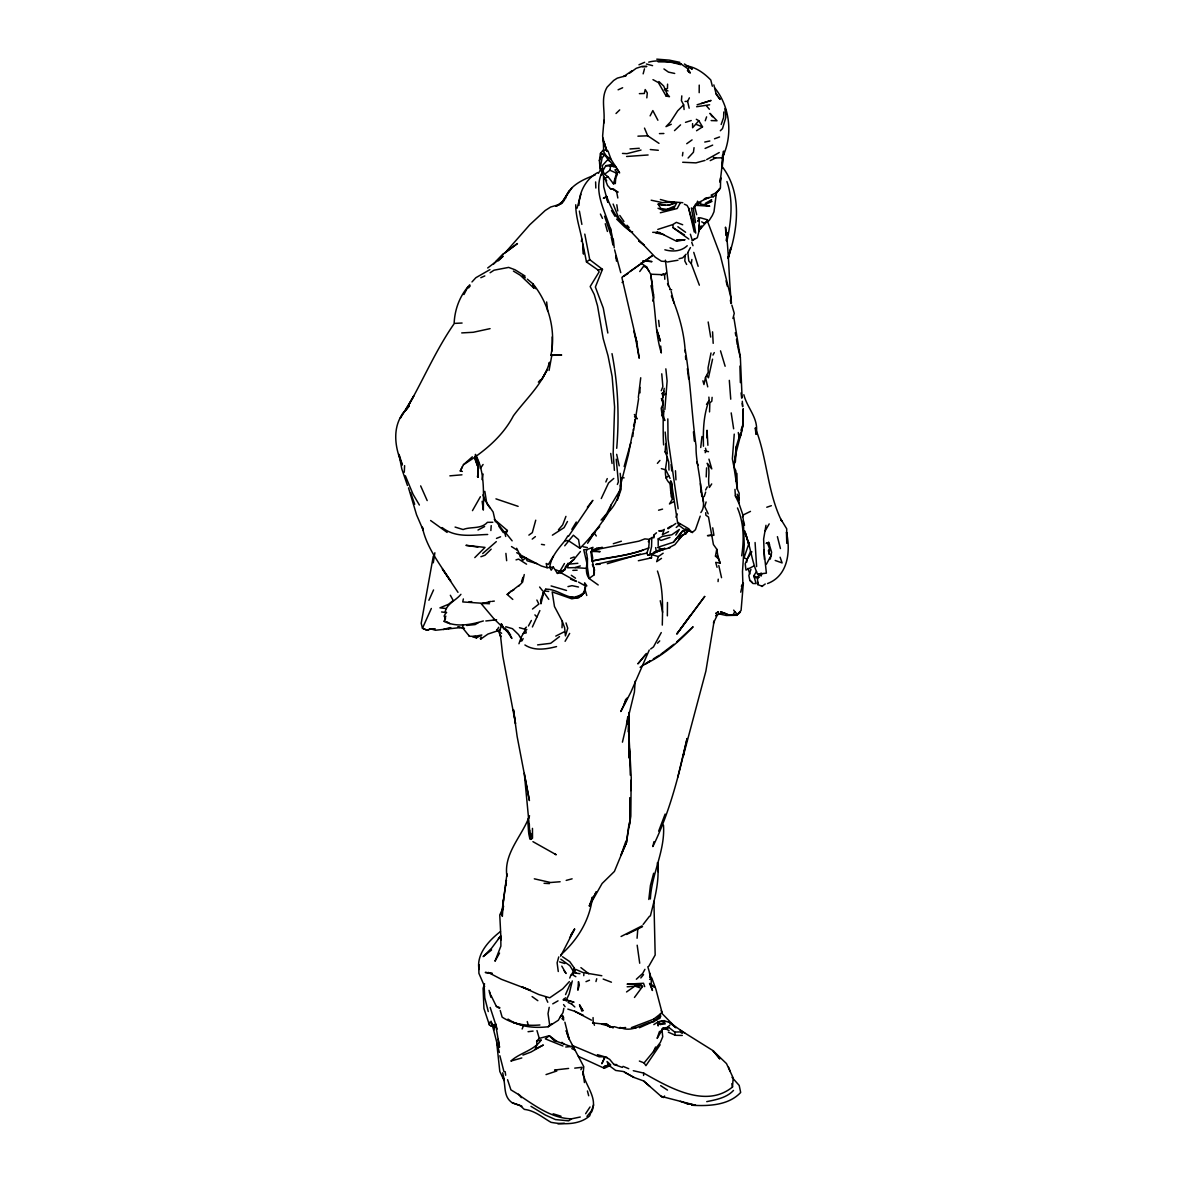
<?xml version="1.0" encoding="UTF-8"?>
<svg xmlns="http://www.w3.org/2000/svg" width="1183" height="1183" viewBox="0 0 1183 1183"><rect width="100%" height="100%" fill="white"/><g stroke="black" fill="none" stroke-linecap="round" stroke-linejoin="round"><path stroke-width="1.5" d="M658.192 545.585L658.206 538.901L662.258 536.461L671.796 534.79L679.353 529.466L675.774 535.086M664.21 388.335L662.554 399.1C663.796 414.168 662.628 429.518 663.619 444.867M699.183 92.658L699.227 85.102M529.319 824.048L529.718 836.869L530.842 836.056M667.36 615.84L667.463 602.472M616.713 448.313C619.36 416.667 618.088 384.889 612.01 353.643M575.737 204.763C575.677 221.413 583.751 237.162 583.47 254.079L582.894 244.068L586.472 261.931L597.859 269.887L599.116 271.927L590.169 286.552L594.25 294.493L597.548 305.909L603.182 338.589L608.047 355.846L612.129 376.46L614.598 406.996L613.178 453.089L614.391 470.361M628.646 716.173L628.454 732.129L629.016 712.388M528.564 817.897L527.81 820.751L528.579 832.063L529.777 838.673L530.901 839.398L530.99 833.438M478.065 472.268L477.991 477.311L478.405 462.021L475.995 456.579M740.381 382.641L739.922 366.079M630.243 816.921L630.021 797.653L630.007 819.213M667.582 84.141L667.463 88.459L664.388 89.701L667.981 90.928M706.872 437.873L707.05 430.242L707.892 445.281M735.93 481.437L735.9 470.878L733.918 466.782L736.358 446.302L739.094 437.429L740.839 435.699L742.806 425.303L743.249 408.712L742.628 427.078L735.915 453.459L733.918 466.782L737.364 489.274L739.138 493.237L738.917 503.322L742.658 514.221L743.353 520.668L744.24 544.831L742.495 571.596L742.85 583.071L740.735 592.18M650.369 898.962C651.508 873.956 665.349 850.858 663.486 825.128M699.094 228.008L699.375 218.678L697.97 218.13L700.528 217.82L707.611 219.861M723.804 111.986L723.626 117.472L721.186 124.466M631.086 781.889L630.805 790.584L631.264 777.911L628.809 733.09L629.326 758.199L628.794 716.233M743.811 530.768C750.658 544.254 751.175 560.55 757.608 574.213L766.392 573.134L763.848 549.755M709.534 411.906L709.844 402.826L711.811 401.214L712.107 397.34M603.685 123.357C605.592 110.906 600.284 98.559 607.116 87.143L613.637 80.488L617.289 78.137L626.029 75.756L623.722 76.451L632.166 70.699M643.582 1075.451L643.656 1073.07L633.289 1070.704M699.197 230.448L697.334 237.709L692.351 240.533L690.384 234.219M583.766 975.679L583.84 973.979M562.014 627.759L562.295 621.282L554.472 606.539L552.18 591.899L571.833 598.82L579.138 597.4L582.199 595.108L585.23 590.332L585.526 585.925L583.87 592.801L581.533 595.596L575.663 596.72M665.171 432.046L667.316 453.902L665.127 451.847L665.733 443.581M550.879 355.358L561.526 355.018L550.879 355.358C556.232 330.782 548.823 303.292 532.956 283.861L527.352 279.158M404.275 472.254L404.616 465.658M632.861 436.497L633.23 429.296M698.724 231.173L699.049 225.14M602.384 171.698C589.947 196.541 613.312 220.334 612.942 245.014L611.241 237.029M663.5 416.49L663.796 410.678L662.184 415.78L664.831 420.542L663.5 416.49L662.184 415.78L661.223 408.179L663.19 403.921L661.489 398.627L662.554 399.1M660.706 346.072L661.327 352.963C654.51 331.151 656.151 307.565 650.975 285.695M658.132 871.738L657.511 862.614C659.789 880.714 654.717 898.577 650.369 915.982M475.418 454.376L475.167 458.309L477.533 465.91L474.989 459.196M736.358 446.302L735.368 461.858M654.007 537.777L654.214 534.716L656.491 532.808M703.456 446.213C703.042 430.553 703.441 415.085 709.12 400.475L708.883 397.104M606.657 197.132L603.345 198.212L606.702 196.408L607.825 202.263L603.744 186.87L603.507 176.607M664.861 409.495L667.108 381.015L665.837 368.845M490.871 530.531L491.211 525.636M635.167 681.245L634.413 692.114L626.62 724.144L627.729 716.972M662.288 625.097C662.687 607.101 663.426 588.128 657.452 571.049M706.207 476.926L706.591 467.906M718.066 581.592L718.244 579.167M685.194 255.661L684.794 260.97L686.643 264.474M664.136 1020.618L658.487 1021.668L658.162 1025.957L658.029 1022.275L664.136 1020.618L667.922 1022.038M592.077 561.481L592.713 558.065L591.53 551.426L592.949 547.345L586.945 549.563L586.088 552.106C589.652 560.653 583.027 570.31 589.075 578.472L594.221 574.761C595.093 566.923 590.687 559.618 591.263 551.574M568.121 563.152L564.794 569.688L560.979 572.794L557.415 573.415L553.333 567.086L551.174 570.206L549.77 567.101C551.027 556.868 558.42 548.661 564.749 540.942L568.224 540.542L579.936 548.276C591.056 537.274 600.86 524.601 609.23 511.307C618.96 501.237 621.977 486.834 620.158 473.333M734.244 434.117L732.366 458.856L733.918 466.782M716.336 194.603L713.305 196.703L711.146 195.121L716.765 192.533L719.989 188.378L716.38 192.962L720.432 187.949L720.669 177.716L720.122 182.271L723.804 151.113M608.461 158.847L602.324 165.664L602.872 170.81L604.557 174.285L608.047 176.711L613.459 183.779L615.308 183.439L615.692 178.485M681.807 95.882L681.423 100.644L683.656 104.888L684.085 109.516M520.964 637.667L520.668 641.26L520.964 637.667L525.548 629.4L526.864 629.578M566.021 622.938L567.751 628.247L565.43 635.922L564.616 627.744L562.295 621.282M648.698 547.906L649.452 539.374L651.818 537.511L651.552 546.664L649.615 554.975L647.9 555.315L646.805 553.112L648.698 547.906C630.879 555.138 611.478 557.37 592.698 560.919C609.467 556.749 626.606 556.291 643.197 550.095M629.859 820.81L626.546 842.03L614.406 871.442L602.103 883.494L589.341 905.927L596.173 891.952M583.204 1072.73L583.781 1066.696L568.239 1037.195L566.213 1030.57L569.171 1039.088L564.897 1022.186M741.682 555.803C744.225 539.67 743.885 523.108 737.482 507.951M646.82 97.864L647.293 92.925L645.208 89.553L644.306 93.487L639.367 93.649M433.289 562.797L434.871 552.772M614.849 165.369L619.611 172.925L611.108 159.468L608.047 151.113L606.509 150.108L602.798 150.492L600.875 152.932C597.637 162.81 600.461 172.57 606.687 180.807M652.972 537.866L654.214 534.716M700.735 447.514L701.948 436.527M494.716 1025.143L491.152 1026.06L489.392 1024.907L489.718 1022.142L491.965 1023.339L493.799 1026.622M629.637 822.141L629.045 827.375L630.82 816.196L631.145 780.144M648.816 899.479L650.413 885.52L653.652 873.246M503.529 899.627L502.331 916.367L502.006 911.206L506.975 873.823M563.847 1008.33L562.99 1012.589L560.284 1017.069M660.247 1014.275L660.025 1016.034L654.717 1020.545L659.981 1018.252L660.247 1014.275L660.75 1016.626M665.127 451.847L667.064 456.475C666.872 465.54 661.874 476.468 670.036 483.625L671.279 496.712L672.491 498.96L669.474 503.958L673.63 501.74M766.436 564.128L771.464 554.842L769.054 553.895L769.675 549.03L767.368 542.879L768.713 542.406L771.612 552.269L770.296 559.086M682.443 155.86L682.902 152.385M764.425 559.352L763.626 539.064L765.978 525.296M723.464 155.491L723.212 151.513M578.96 205.354C579.005 192.104 585.91 178.929 597.681 172.57M694.051 147.683L693.445 152.252L688.092 158.034M603.981 120.311L602.62 136.134L604.143 145.701L603.226 138.278L603.67 151.276M762.488 586.413L757.712 584.565L758.022 582.154M753.63 566.11L745.97 570.102L745.216 563.729L750.54 551.396M699.36 285.177L691.286 263.705L691.878 259.491M505.599 885.771L506.398 880.182L503.219 901.771M668.572 286.094L665.408 260.156M637.075 938.252L637.8 928.966L642.546 926.644M633.659 430.449L638.628 398.538M502.006 911.206L503.5 905.941L501.415 914.622L502.391 909.047M723.848 152.548L723.419 155.136C732.957 133.694 729.66 106.278 714.931 88.163M726.88 241.362C731.05 221.709 733.637 200.947 726.924 181.531M659.168 232.519L676.602 241.258L676.824 239.972L679.693 239.631M572.291 980.944L569.141 994.075L566.376 999.901L563.433 1000.3M581.371 241.436L581.799 239.055M584.786 234.101L589.74 259.654L602.472 269.34L595.374 287.011L603.271 308.083L607.84 333.014M716.587 191.542L714 211.713L712.329 215.513L709.164 220.496L704.136 223.262L701.696 221.827M433.318 556.099L421.192 623.308L422.464 628.232L427.137 630.273L430.804 628.868L435.433 630.258L460.01 627.626M604.557 174.285L609.881 170.219L610.62 166.123L613.149 165.783M640.728 377.761L638.317 397.592M620.306 486.05L628.321 454.849L632.668 432.594M726.155 240.533L727.619 232.563M634.842 421.769L635.241 419.61L633.57 426.057M670.036 483.625L670.524 481.052M549.208 1007.339L548.025 1013.624L549.651 1024.936L548.173 1026.755C534.45 1028.338 519.633 1027.021 508.01 1019.095M717.061 567.293L715.7 562.369L720.166 563.167L718.347 558.642L715.449 556.158L716.765 549.193L713.408 544.52L708.513 517.03L705.896 515.241L705.689 512.712M600.018 168.962L602.147 157.768L604.587 155.003L612.572 164.437M518.938 643.759L520.86 638.421L518.568 634.606L512.461 628.691L505.777 626.724M712.018 201.406L704.861 204.703L700.558 204.319L709.711 206.197L696.713 205.398L697.541 201.14M710.998 352.992L708.04 367.869L708.247 372.216L705.512 377.451L703.959 384.564L702.909 380.778M739.05 440.002L740.307 433.525M712.565 359.144L708.44 377.791L706.813 375.484M489.466 603.759L462.745 601.94L463.352 598.938M481.999 479.573L483.137 474.058M548.749 365.798L549.504 362.249C543.707 383.336 526.095 398.627 513.422 415.78C502.287 437.089 483.448 452.098 463.455 464.697L460.276 470.997L462.361 471.44M677.8 777.157L687.072 738.532C678.909 775.397 669.548 812.617 652.853 846.57L653.918 841.734M551.884 354.959L549.075 370.442M524.246 574.554L522.664 582.036L518.538 586.324M649.26 650.029L630.805 692.306L620.794 711.53L627.256 698L624.003 704.979L625.733 699.227M731.996 1077.329L739.212 1085.462L740.676 1092.471C728.477 1105.528 708.306 1106.223 691.715 1105.233L692.543 1104.833M591.16 552.816L592.21 548.04M728.21 258.486L730.931 247.469L728.166 257.805C738.133 228.955 742.111 193.391 722.813 167.454M622.435 742.17L627.123 722.103L626.62 724.144M480.298 638.421L480.697 639.101L481.2 637.001M630.82 442.679L624.151 466.531M732.942 318.478L734.259 313.332L731.863 305.11M671.072 481.111L672.003 485.178L670.628 490.501L673.349 498.649L672.491 498.96M684.173 752.506L683.301 755.893L705.881 671.101L714.148 620.912L713.482 623.071L717.401 614.835L715.685 615.84L719.027 613.992L718.081 611.951L715.789 613.489L718.081 611.951M577.082 208.178L580.897 194.263M643.153 73.849L644.484 68.836M628.824 825.35L626.339 842.814L620.883 855.442L625.925 841.143M535.736 520.195L532.32 532.631L528.875 535.115M558.76 956.914L557.119 962.829L558.272 971.509M595.966 981.55L596.735 978.755M591.47 1112.197C598.317 1098.578 585.777 1086.186 582.923 1073.306L584.062 1078.053M609.23 511.307L611.153 504.89L619.877 490.383M499.359 1052.456L493.695 1030.275L495.559 1024.079L490.176 1007.458M706.103 501.991L704.728 506.561L708.188 513.851M562.546 956.766L569.762 961.646L574.509 968.374L571.566 974.984M483.359 620.957C470.804 624.787 456.534 627.434 444.202 621.445L445.799 616.166M557.415 573.415L559.796 571.433L564.483 570.088L565.607 566.45L573.977 559.396L580.395 551.544M643.656 1073.07C669.016 1087.458 705.822 1108.885 732.499 1087.014L733.046 1079.695M704.21 496.564L705.659 492.069M484.572 983.783L483.093 988.323L483.936 1008.537L489.392 1024.907M666.28 393.392L663.515 395.299L663.796 391.218M663.16 553.215L658.369 556.572L656.654 561.674L661.504 558.376M665.142 814.067L658.665 831.146M652.765 301.103L653.918 297.658L650.68 274.205L646.643 266.988L640.905 263.055M750.954 569.348L748.854 575.544L749.83 580.365L752.92 583.5L756.085 583.589L753.793 575.766L756.543 571.537M613.459 183.779L616.654 172.733L617.437 174.182L615.145 179.165L615.308 183.439M521.54 581.533L522.99 577.334M543.101 592.579L545.762 589.149M617.349 500.084L621.119 489.23L621.105 480.594M705.245 120.755L706.606 116.866M700.203 516.128L695.441 529.718L692.321 532.498L685.445 528.831M593.615 1104.937L589.681 1115.85C579.478 1125.003 563.67 1124.604 551.041 1122.342C542.406 1117.403 534.686 1110.512 524.35 1109.388L519.914 1105.41L512.343 1102.852C502.391 1096.212 506.546 1084.944 502.553 1075.658M675.996 517.252L677.223 513.895M740.942 430.272L742.806 425.303M758.924 575.086L757.933 577.733L754.458 577.57M460.926 594.31C456.165 600.313 447.47 603.241 445.207 611.374L446.124 612.454L444.098 616.062L445.503 618.605L444.202 621.445M601.393 175.04L602.487 172.141M601.26 498.546L608.55 483.004L613.77 478.45M565.932 516.38L562.679 524.882L558.435 529.807M617.363 484.468L618.354 481.895L616.225 459.196M661.267 390.715L662.864 386.649L661.755 373.813M463.943 294.552L467.936 286.848M569.748 978.06L571.212 974.422M542.494 595.345L543.781 592.195L548.779 599.352M740.395 612.143L736.432 615.397L741.076 610.472L743.368 583.13L741.357 586.28M759.309 573.888L757.504 578.236L757.712 584.565M605.844 481.969L607.249 478.597M522.117 1028.988L523.551 1025.587M749.268 542.45L744.018 557.799L746.798 559.027L746.872 562.029M624.151 847.679L626.546 842.03M589.341 905.927L592.461 897.025C589.918 919.916 577.762 939.731 560.772 954.858M565.563 994.578L570.65 982.822M532.38 626.96L539.877 610.576M431.337 608.461L422.464 628.232L427.137 630.273L430.405 628.824L435.181 628.779M428.897 600.284L433.555 589.947M528.431 625.97L531.374 620.469M661.267 632.58L653.489 646.879L650.665 648.979M707.271 486.864L705.63 490.028M660.158 1044.752L645.918 1065.661L644.084 1062.925L653.489 1051.539L655.589 1047.014M565.385 198.848C569.156 185.347 583.323 179.387 595.241 174.892M682.28 1035.45L675.33 1035.288L674.739 1032.064L668.735 1027.376L663.308 1027.953L657.142 1038.408L659.419 1031.62L662.081 1030.585L662.731 1036.766L660.351 1042.415L653.489 1051.539M522.058 640.787L523.123 638.539M602.946 520.831L611.153 504.89M460.276 470.997L462.287 466.812M529.54 815.752C522.265 836.041 503.366 853.283 506.93 876.278M648.299 541.755L649.452 539.374L644.824 538.886L638.938 541.149L591.884 550.45L600.151 551.662L591.53 551.426M589.696 905.158L596.084 892.1M599.204 160.666L601.171 156.718L600.299 153.42L604.587 155.003L600.875 152.932M569.585 937.853L574.598 929.099L560.624 956.175M571.995 187.653L560.786 204.082M698.414 220.585L699.375 218.678L697.571 221.206M576.284 522.043L571.833 529.348M689.171 108.185L687.589 101.398L689.378 97.864M692.454 1105.247L695.56 1105.277L661.134 1096.345L643.626 1080.966L633.94 1077.417L624.609 1072.242M580.912 1069.698L582.169 1067.273L574.731 1068.131M650.118 115.875L652.839 110.596L657.896 120.237M712.979 355.092L714.281 352.593M687.367 530.132L686.051 532.631L687.855 530.235M700.868 512.564C706.961 504.431 700.617 494.686 700.602 485.829C699.493 472.313 695.737 459.477 696.048 445.887C691.641 414.242 690.606 381.902 685.282 350.138M667.168 94.049L669.474 96.695L666.103 96.06L667.168 94.049L663.722 86.108L658.931 81.568M658.029 208.267L663.012 210.352L673.748 208.489L676.78 202.811L667.996 205.339M687.752 252.6L690.443 247.587M564.454 563.507L559.796 571.433L555.936 569.851M644.927 969.335L642.694 973.461L636.35 979.228M664.565 1095.99L663.722 1097.528L661.134 1096.345L664.047 1097.306M599.648 526.716L595.67 530.886L587.596 543.278M680.181 203.077L677.194 208.519L660.336 212.763M583.87 592.801L585.23 590.332L586.768 595.493M567.485 521.466L564.084 527.633L552.387 535.174M688.743 1104.301L680.402 1101.314M499.522 953.099L494.982 961.232L500.882 946.089L500.808 936.448L501.06 939.701M695.56 222.626L693.253 208.267L695.693 203.979L707.316 198.093M472.475 510.642L480.402 496.712M765.268 530.738L769.187 523.892M574.598 929.099L570.738 935.043M598.406 173.339L601.053 168.74M602.872 170.81L605.814 165.694L612.764 164.363L614.302 167.054L610.324 165.339M565.09 641.319L569.659 633.408M726.835 614.051L720.521 611.744L728.728 614.82L732.795 615.19L734.806 611.774L733.697 610.132M553.407 556.069L548.306 564.498L546.206 563.492L547.138 567.707L553.333 567.086M569.067 190.921L562.842 201.154L559.825 204.363L555.995 206.315L563.744 200.814L561.718 203.491M498.738 627.241L497.097 629.903L501.592 633.319M564.749 540.942L567.929 535.795M568.624 536.106L592.86 500.35L587.36 507.211M742.347 516.882L743.723 514.723L750.48 511.381M746.68 559.899L751.87 551.736M687.855 530.413L686.066 533.178L679.205 537.038M585.629 1113.706L590.021 1106.977M711.708 483.936L709.416 487.426C707.138 479.44 710.909 470.997 707.197 463.263L711.782 468.897L708.957 459.152M564.72 545.807L573.371 535.204L578.561 539.611L579.936 548.276M706.502 404.394L709.12 400.475M503.455 907.065L499.758 914.962L501.015 939.642M622.11 282.56L622.85 281.48M472.328 456.83L463.455 464.697M480.387 468.379L483.093 464.475M692.573 123.623L692.617 127.734L698.828 120.725L696.329 119.291M648.742 966.348L655.175 955.036L653.918 901.254M676.898 633.881L704.698 596.469L676.898 633.881L690.606 615.056M588.572 540.705L595.67 530.886M639.737 271.528L643.404 266.5L646.643 266.988M667.404 1027.391L669.889 1025.099M634.458 997.461L642.532 986.548L640.166 983.812L627.108 984.152L643.522 983.265L644.705 986.622M469.784 284.778C459.891 295.306 454.642 309.399 454.124 323.728C435.418 350.597 422.597 381.473 406.006 409.776C391.41 425.067 394.427 447.337 402.427 465.008L399.011 454.39L401.791 468.926L407.47 485.503M693.253 208.267L698.576 202.308M564.483 570.088L559.796 571.433M668.469 547.966L674.931 544.638L682.147 535.618L681.29 535.603L685.933 533.74L688.284 530.635M687.914 68.791L688.521 71.779L690.177 72.799L687.914 68.791L681.053 63.971L680.536 64.651C670.45 61.738 658.916 59.357 648.728 62.122M643.108 924.485L649.452 916.322M666.295 272.608L664.609 274.767L664.802 279.262M685.223 529.777L684.025 531.315L685.933 533.74M564.498 199.957L559.825 204.363L550.657 207.025L545.2 210.5L529.792 224.74L505.008 252.925L517.444 243.55L503.544 253.739L493.695 264.001M705.172 452.69L706.325 451.241L705.512 448.224M500.527 936.197L491.61 948.175L483.182 956.603L491.581 949.964M468.542 287.957L470.198 285.916M640.816 977.971L643.552 974.6M673.393 542.243L682.931 530.576L673.393 542.243L657.452 547.404L663.249 549.577L670.214 547.655M645.844 654.184L637.859 663.87L646.702 653.46M710.14 201.568L711.634 199.764L705.29 203.372M586.931 1116.368L591.278 1111.148M769.675 549.03L768.388 550.524L769.054 553.895M601.068 520.136L606.007 514.413M657.393 463.366L659.922 460.453M699.079 230.271L701.475 227.535M581.533 595.596L584.047 592.727L576.727 597.164M700.277 228.999L706.65 221.842L704.136 223.262M569.348 981.624L562.709 988.855L549.755 997.801L538.797 994.533L521.511 986.681L530.413 990.304L501.311 979.273L488.446 972.544L491.906 973.801M574.923 970.563L574.199 971.347L575.84 972.559M471.973 281.938L475.862 277.709L489.954 269.62M494.317 519.322L507.389 530.502L506.132 533.4L512.15 540.838M686.125 254.168L682.695 257.835L679.072 258.707M652.04 553.969L647.9 555.315M538.354 382.139L540.631 379.713M591.633 534.967L594.014 532.454L596.276 535.988M657.511 643.212L659.73 640.89M522.93 1055.073L530.886 1052.101L543.352 1045.018L535.263 1048.907L536.978 1044.678L536.653 1041.099L539.271 1038.393L549.326 1035.716L556.971 1041.454L574.036 1047.709M678.569 539.226L682.147 535.618M495.914 261.399L503.544 253.739M474.797 557.607L485 547.404L465.939 545.333L477.858 547.064M683.656 104.888L677.682 110.803L670.332 122.13L665.985 126.64L671.264 124.289M491.167 549.178L484.971 555.256L480.904 556.72M616.018 113.509L619.7 109.915M498.354 260.851L503.086 256.238L487.692 267.979M720.314 130.751L722.488 128.636L725.844 117.413L725.238 108.318L725.859 113.731M733.504 1090.43C726.791 1097.72 716.144 1099.746 706.739 1101.639M525.193 628.232L526.376 627.108M674.502 130.618L680.55 124.88M654.406 551.81L651.493 554.546L651.537 557.829L638.347 560.727M512.801 599.441L507.196 594.443L509.355 592.417M566.894 565.829L573.977 559.396M666.014 478.065L668.691 475.67L665.778 469.858L661.341 468.631M480.697 639.101L487.988 634.044L497.599 630.835M601.822 975.738L582.908 972.53L575.899 969.454L573.681 971.08L572.602 970.06L574.509 968.374M765.238 584.003L761.793 586.443M482.694 553.526L496.298 541.637M519.026 585.363L507.196 594.443M651.744 977.883L655.9 989.239L662.081 1012.663L653.578 1019.214L631.397 1027.628M676.218 527.47L680.284 524.01M547.138 567.707L541.4 566.021L525.696 557.829L522.709 560.358L516.66 548.261M673.852 644.306L660.824 654.288M676.661 641.955L693.09 626.753C679.219 641.363 663.781 655.116 645.474 663.87L650.354 660.765L640.121 667.286M692.351 240.533L694.332 238.877M630.007 271.528L652.602 255.469L622.154 277.088M532.217 539.108L535.396 536.609M532.498 609.038L538.856 604.055L536.875 600.047M675.818 523.492L668.099 528.771M663.308 1027.953L661.844 1029.092L666.369 1029.166L669.105 1030.63M559.5 636.617L550.672 643.315L537.6 644.883M666.369 1029.166L668.735 1027.376M530.901 839.398L532.513 838.2L532.468 828.381M563.197 999.605L565.637 997.816M629.593 73.124L636.232 68.303L642.251 66.337L646.805 66.47L642.265 66.78M686.731 143.72L692.07 139.89M505.718 536.476L504.638 532.468L507.389 530.502M696.713 205.398L700.824 202.485M586.472 261.931L589.74 259.654M580.276 1117.018L571.566 1118.822L568.639 1120.848L555.448 1119.562L545.363 1115.037L530.975 1106.342M626.546 991.96L636.942 984.626L640.166 983.812M623.545 276.452L628.291 273.303M490.087 272.755L494.021 270.197L508.66 267.402L515.063 269.798L525.104 276.068M696.55 130.736L702.525 126.862L698.828 120.725M657.792 229.428L672.831 224.578L676.365 222.345L682.68 224.755M687.234 245.739C681.186 251.491 672.536 251.92 664.861 249.79M653.815 1024.611L658.487 1021.668M500.483 931.509C489.126 940.308 476.187 953.971 478.997 969.469L478.878 964.663L478.893 973.313L484.631 986.533M661.341 275.048L663.545 273.687L664.609 274.767L650.68 274.205L652.528 286.271M653.341 658.916L659.33 655.219M490.161 601.363L487.337 603.093L482.309 603.567L490.472 601.615M657.26 1019.776L639.441 1027.731M719.249 152.533L706.665 159.601M658.369 556.572L651.493 554.546L661.548 549.592M478.479 622.642L475.122 624.58L466.738 625.452M552.757 1003.849L558.021 1000.848M660.04 1024.508L664.521 1021.964L665.171 1023.901L660.04 1024.508L658.029 1022.275M667.7 528.106L671.249 526.095M608.047 176.711L604.912 178.456L607.559 185.494L610.428 188.689L614.391 189.62L616.742 192.297L617.822 197.99M657.63 231.853L655.722 232.888L663.826 234.559M476.394 637.918L481.806 634.99L472.609 636.765L476.394 637.918L475.743 636.38L469.385 636.262L463.144 628.498L462.597 624.861M767.56 583.544C788.292 575.707 790.702 551.027 786.473 532.128L786.769 543.174L786.695 528.786L780.839 519.189L781.83 521.333C767.249 492.202 767.368 458.265 755.375 428.142M477.991 530.028L484.631 526.524M658.694 551.293L664.728 548.128M555.773 636.099L564.276 631.781M621.075 936.492L642.088 925.831M548.173 1026.755L558.332 1020.249L561.274 1015.251L563.448 1017.321L563.655 1020.116L561.94 1018.563L563.448 1017.321L562.812 1015.694M710.214 160.607L715.641 157.945L721.807 157.812M668.587 531.685L662.391 534.731L664.314 529.363L661.046 531.374L661.962 530.516L658.783 530.886L660.01 531.019M626.546 934.466L637.8 928.966M448.505 628.779L450.797 627.655M610.561 1065.336L604.336 1068.279L578.369 1056.36M719.56 136.947L714.517 138.795M549.651 1024.936L552.003 1023.872M618.103 89.804L622.642 87.749M480.83 277.694L484.823 275.92M664.595 204.792L658.251 204.319L660.868 208.504L667.049 209.435L674.059 206.3M638.968 64.784L644.646 62.3M705.098 148.437L712.669 145.11M662.968 397.148L662.214 393.362L663.234 392.933M510.435 591.396L513.747 590.021M585.984 981.653L589.489 980.204M768.713 542.406L766.126 543.441L767.368 542.879L769.586 544.269M496.476 538.398L500.572 536.786M759.353 577.171L757.933 577.733L753.793 575.766M656.107 551.16L661.179 549.252M570.517 558.317L574.228 556.942M696.61 106.736L709.637 104.799M604.336 1068.279L604.188 1066.519L608.417 1065.011L615.678 1070.438L623.337 1071.517L633.94 1077.417M653.829 552.86L663.249 549.577L656.314 551.293L655.619 547.611M669.977 537.378L661.075 540.439L658.206 538.901M713.305 196.703L705.231 198.197M640.225 554.088L607.293 563.699M766.761 507.241L771.346 505.703M546.028 1074.593L556.779 1070.999L554.576 1070.024L568.609 1068.441M577.851 563.285L568.402 564.202L567.603 567.796L575.012 567.618L580.291 565.918M701.297 103.572L711.087 100.451L697.127 104.769M685.504 122.352L691.227 120.533M698.739 226.944L701.682 226.012M722.576 613.238L719.915 614.081L726.318 615.485L736.758 615.264M613.297 543.722L621.371 541.222M516.025 559.87L518.598 559.101L526.568 564.187M491.152 1026.06L494.302 1025.129M604.188 1066.519L608.136 1065.41M443.314 629.489L450.22 627.582M658.561 510.213L662.554 509.119M566.199 880.403L572.114 878.821M703.989 199.188L709.046 197.842M521.807 1057.957L510.864 1061.062C519.943 1052.619 533.932 1050.726 541.296 1039.916L536.653 1041.099M641.009 150.049L626.96 153.657L622.48 153.42M732.795 615.19L737.26 614.081L734.806 611.774M567.973 586.62L571.995 585.659L578.487 587.019M490.073 328.637L473.259 332.275L461.725 332.911M704.757 142.049L709.83 140.984M556.542 646.583C546.162 649.201 534.45 651.197 524.912 644.972M485.843 620.971L496.476 619.803M523.285 633.467L526.213 632.905L525.548 629.4L519.455 627.7M676.602 241.258L685.061 239.705M649.497 558.184L651.537 557.829M616.742 192.297L618.147 192.045L613.356 189.487M468.838 602.043L471.706 601.556M667.419 261.975L677.963 260.23M701.726 496.165L702.51 496.032L703.501 502.05M674.739 1032.064L680.033 1031.916L682.28 1033.365M601.792 1023.886L605.933 1024.404L610.162 1027.317L614.376 1026.681L619.685 1028.293L625.644 1027.509M658.251 204.319L665.216 205.31L670.761 204.511L674.251 202.071L662.184 202.574L651.182 200.223M667.049 209.435L673.748 208.489M711.175 535.189L707.478 535.648L713.926 535.278L712.713 527.825M491.758 601.437L494.317 601.082M528.062 1031.709L533.075 1031.088M597.859 269.887L602.472 269.34M615.811 169.775L614.953 169.864L617.038 172.348M455.233 323.358L462.08 323.033M557.888 1123.85L564.321 1123.244M565.755 1047.014L570.635 1046.585M449.865 475.847L461.947 474.812M560.136 881.749L550.553 882.503L534.317 878.821M627.167 986.799L635.182 986.164L639.885 987.805L636.942 984.626L642.532 986.548M630.021 148.954L639.264 148.289M626.591 156.496L648.092 154.973M646.805 553.112L595.788 564.424L600.106 564.306M572.868 570.369L577.127 570.191M649.615 979.317L651.419 979.243L650.961 985.794L652.454 990.496L650.147 984.862M637.933 136.163L647.737 135.808L658.99 143.35M539.892 1024.981C526.908 1026.105 513.185 1024.434 502.124 1017.114L500.232 1010.504M682.695 162.263L695.929 162.87L705.038 160.415M659.434 133.605L663.87 133.502M492.808 522.28L487.44 522.324C480.86 529.496 470.952 526.361 463.1 529.54L455.085 527.071M685.075 101.413L687.589 101.398M658.118 61.841L670.953 61.945L681.053 63.971M487.692 534.479C472.121 534.938 455.706 538.191 442.131 527.574M711.16 120.577L717.016 120.77L709.933 113.331L712.506 116.777M677.06 240.001L683.907 240.238M569.703 597.06L579.138 597.4C566.982 599.604 557.666 588.794 545.747 589.193M652.705 232.312L659.759 232.607M544.062 883.287L549.459 883.597M620.971 477.651L624.106 477.843M575.012 567.618L586.147 568.358M572.202 1045.432L599.116 1056.774L605.134 1056.789L609.659 1059.332L613.873 1064.434L616.846 1064.626M666.251 261.561L661.401 261.192L655.249 257.184L629.474 230.064M656.757 59.15L669.341 60.141L679.885 62.344M594.457 1025.277L593.511 1022.556L592.565 1022.837L605.933 1024.404L612.439 1027.347M605.814 165.694L610.62 166.123M650.31 149.531L658.31 150.3M715.449 556.158L718.037 556.409L720.166 563.167M460.32 627.33L457.629 627.064L463.588 628.365M446.272 608.55L439.958 607.84L448.461 604.306L453.252 600.52L450.339 595.271M492.232 973.225L485.267 972.426L490.28 973.225L488.446 972.544M571.566 1118.822C552.698 1118.467 536.446 1106.815 521.644 1096.892M645.711 260.866L652.025 261.62L642.857 260.822L643.803 261.872M545.112 591.027L548.69 591.456M441.584 611.966L446.656 612.602M566.376 999.901L574.006 1002.193L563.596 999.561L566.672 1000.981M579.936 973.668L573.844 972.855L572.927 974.984L575.84 976.7M669.785 289.569L671.693 289.835M493.503 619.463L496.52 619.877M620.129 1027.406C632.476 1033.217 642.473 1023.058 654.258 1021.58L653.578 1019.214M682.813 202.707L667.715 201.494L660.38 199.498M541.444 544.357L544.52 544.875M586.945 549.563L583.737 549.74L586.812 562.916M583.219 546.797L587.374 547.566M686.332 65.864C695.9 67.12 704.284 73.272 710.806 80.015L712.343 86.226M708.513 451.669L704.521 450.738M632.624 231.868L630.421 231.41L624.565 226.811L616.639 219.092M521.067 556.868L525.696 557.829L527.16 560.786L536.875 563.64M520.831 1024.7L513.2 1022.63M686.524 1103.369L695.56 1105.277M674.694 73.45L668.484 72.119L663.944 68.954M556.971 1041.454L554.339 1040.877L549.326 1035.716L545.304 1038.866L562.916 1045.979M658.369 203.757L665.216 205.31M610.428 188.689L614.391 189.62M613.873 1064.434L622.376 1067.406M713.334 157.383L715.641 157.945M601.94 1024.241L608.373 1025.912M689.659 531.049L684.898 529.807L678.82 525.252L677.548 522.25L671.352 481.895M646.391 64L652.572 65.642M616.373 173.117L609.881 170.219M551.101 585.94L566.509 590.45M597.4 1054.645L607.352 1057.587M461.651 627.448L464.461 628.306M553.112 1113.794L561.008 1116.205M559.574 961.897L564.779 963.524M567.825 1009.099L574.583 1011.228L591.47 1020.175M518.124 506.354L495.943 498.856M516.69 552.683L525.696 557.829M775.19 560.461L782.111 562.916L780.1 557.223M512.343 1102.852L521.925 1106.238M490.812 995.021L496.342 1006.363L499.847 1007.65M603.182 979.066L611.434 982.201M570.605 579.167L576.579 581.474L560.979 572.794M696.24 124.422L702.525 126.862M670.036 247.868L673.615 249.273M639.367 1061.047L644.084 1062.925M623.027 1066.371L628.75 1068.707M757.608 574.213L761.453 575.84L759.811 574.583M684.365 204.215L687.042 205.398L688.639 208.223L695.737 233.11L691.419 207.897M668.351 1032.212L675.33 1035.288M583.396 1015.295L574.583 1011.228M568.091 1002.474L572.202 1004.293M571.803 1048.626L574.82 1049.972M605.933 1024.404L608.742 1025.72M578.546 582.11L584.461 585.422L584.653 582.805L586.857 585.896M610.147 1026.386L613.149 1027.909M684.499 234.929L673.157 227.772L672.831 224.578M652.972 79.645L658.384 82.588L666.103 96.06M555.004 854.067L556.247 854.762L532.942 841.66M513.407 271.084L520.239 275.225L533.74 288.016L532.956 283.861L533.74 288.016M680.107 1030.068L713.26 1050.8L719.767 1058.785M520.668 1095.842L510.908 1089.854L507.581 1079.709M687.634 66.278L692.232 69.176L684.439 63.986M511.485 546.561L517.326 550.243M496.342 1006.363L499.551 1008.434M660.661 1085.654L667.508 1090.105M446.76 621.666L449.895 623.707M560.831 959.206L569.895 965.727L572.602 970.06M571.315 575.278L575.515 578.206M684.927 1033.262L668.602 1021.801L675.951 1027.761L661.356 1012.811M598.199 584.964L589.075 578.472L587.389 567.145L587.463 558.125M602.798 150.492L606.45 156.156L611.108 159.468M677.874 226.752L685.593 232.267M532.099 996.574L537.836 1000.685M430.597 520.505L447.13 532.424M649.497 983.443L654.776 987.332L649.807 983.591M522.428 275.698L525.356 277.857M749.83 580.365L751.9 581.977M580.912 967.62L588.794 973.772M634.517 416.667L637.223 418.841L634.369 414.508M496.638 629.593L498.62 631.19L500.734 636.838L500.439 635.123L502.76 655.974L515.522 723.552L513.481 709.741L517.119 736.373L529.407 800.566L524.291 773.312L529.185 824.714M687.412 70.462L690.177 72.799M688.831 239.055L673.157 227.772M643.626 1080.966L649.763 1086.378M561.94 1042.312L563.966 1044.131M610.635 1064.804L607.027 1061.521L608.417 1065.011M539.611 587.034L542.731 590.968M571.522 1003.909L574.834 1006.97M677.548 522.25L688.846 528.845L691.597 532.32M734.968 489.378L735.353 495.869L739.271 499.596L737.142 494.169M691.242 531.463L692.321 532.498M510.568 634.827L494.169 619.064L481.111 603.567M606.554 1023.665L610.162 1027.317M534.908 614.879L536.86 616.964M627.034 225.243L629.149 227.55M691.286 263.705L688.772 260.925L687.9 253.044M706.547 105.908L709.356 109.25M719.634 1058.726L712.95 1050.652L726.48 1063.576L733.09 1077.743M518.524 1094.201L521.348 1097.661M496.609 522.221L504.638 532.468M533.104 285.325L535.677 288.667M490.073 508.054L486.804 503.559L484.838 491.344M563.566 1004.574L565.075 1006.659M761.053 572.986L761.867 574.125M564.114 970.711L566.066 973.491L561.792 966.127M498.886 526.272L503.366 532.69M716.07 93.59L720.107 99.402L716.233 94.344L713.852 84.91M649.615 976.64L651.419 979.243L647.826 966.718M619.803 215.469L623.914 221.443M485.843 501.415L493.148 512.047L495.381 521.866M662.214 393.362L663.515 395.299M457.998 592.343L442.383 569.023L450.679 581.045C439.839 564.143 426.383 547.256 422.331 527.1L423.351 530.561L416.549 514.768L408.519 487.884M580.38 1006.763L583.012 1010.74L579.493 1004.737L581.918 1011.199M505.185 628.099L511.884 638.45L507.537 630.169M645.992 266.515L648.964 271.188M468.852 635.389L469.385 636.262M611.507 210.544L615.012 216.356M661.489 398.627L663.205 401.51M482.989 494.864L485.296 501.222M419.388 505.037L413.059 494.272L405.34 475.743M491.063 1021.18L493.695 1030.275M606.45 156.156L608.861 160.755M698.147 266.308L693.756 252.363M667.523 283.609L670.51 289.465M668.691 475.67L670.066 478.39M502.598 625.911L504.076 628.972L501.163 623.796L501.858 624.387L499.655 630.983L499.433 629.489M735.353 495.869L738.917 503.322M504.091 1080.493L499.803 1071.443L496.727 1042.933M600.417 214.064L602.472 218.382M649.837 976.241L651.833 980.559M706.976 219.92L720.24 254.996L731.183 298.648M696.683 462.124L698.147 465.318M545.555 997.358L547.788 1002.252M420.66 485.888L427.181 500.586M743.856 394.723C747.301 408.726 759.442 418.708 756.026 434.383L755.257 428.187M661.238 1010.696L662.081 1012.663M644.498 128.104L647.737 135.808M592.343 564.587L594.65 570.206M613.119 204.053L618.709 217.864L630.421 231.41L629.371 229.65C618.413 221.635 611.019 209.169 606.702 196.408M475.596 454.73C484.823 471.854 483.477 491.463 483.329 510.095L482.132 501.296M489.008 990.348L490.206 993.469M671.367 295.927C678.865 314.16 684.38 333.074 685.253 352.578M728.61 1067.199L730.044 1071.059M691.7 242.278L692.987 245.709M499.862 1055.724L503.943 1071.635M410.634 492.69L414.701 504.269M495.559 1024.079L497.2 1029.062M604.572 216.164L611.049 235.506L610.65 228.393M606.909 151.35L603.995 141.975L606.909 151.35L604.247 143.01M748.026 568.328L749.83 574.08M601.26 169.154L602.546 173.265M721.541 577.688L718.776 565.518M720.506 350.848L725.135 366.257M489.392 992.182L490.945 997.358M667.064 456.475L668.72 462.109L668.986 470.08M536.978 1030.57L539.271 1038.393M744.891 531.063L748.928 544.86L745.719 533.74M633.763 331.299L636.765 341.754L639.204 358.212L635.138 335.913M582.805 1071.694L583.633 1074.622M649.482 972.914L650.502 976.552M605.267 223.72L607.411 231.454M527.263 1021.55L528.313 1025.336M620.764 272.652L614.613 249.85M587.419 1090.977L588.69 1095.739M743.353 520.668L744.551 525.267M581.873 224.386L579.389 211.077M777.408 536.653L780.44 548.557M488.268 1011.554L484.764 997.757L484.128 985.809M694.82 207.262L696.683 214.7M671.205 291.476L674.059 303.218M737.571 345.998L740.366 357.547L742.096 397.68M726.037 280.815L727.323 286.197M688.639 208.223L694.258 231.986M705.512 377.451L707.73 386.871M621.977 277.916L636.765 341.754M616.447 258.53L615.855 255.883L616.506 261.177M616.668 454.331L619.212 465.821M502.686 1072.833L504.239 1079.813M735.264 332.689L735.93 335.928M660.247 600.727L662.643 612.247M731.848 1083.613L732.499 1087.014M740.366 357.547L733.8 317.251M678.14 508.779L668.055 439.263L667.818 418.871M716.765 549.193L718.347 558.642M653.208 293.384L653.504 295.011M708.173 321.983L710.702 337.066M738.296 432.505L739.094 437.429M495.529 1023.665L499.507 1047.325L498.22 1039.354M730.384 300.245L730.902 303.543M731.198 412.897L733.637 428.793M616.816 204.748L617.748 210.973M477 459.388L478.139 467.226M505.171 1071.665L505.673 1075.258M612.055 463.455L610.709 453.444M637.179 945.217L639.707 963.228M736.491 339.24L737.172 344.342M687.367 368.608L688.654 378.797M741.09 392.904L741.682 398.065M742.259 403.226L742.658 406.656L742.318 401.274M584.032 1079.177L584.417 1082.549M546.65 301.946L547.64 310.878M658.635 320.356L659.301 326.538M613.267 238.966L614.243 247.868M505.895 553.378L506.649 560.683M671.086 464.579L671.737 470.938M519.884 553.807L520.209 556.971M700.44 483.536L701.371 492.838M693.43 431.839L694.347 441.141M630.317 775.205L629.297 748.188L629.74 755.065M729.319 380.364L730.739 399.189M685.504 356.039L685.756 359.484M755.079 542.524L756.617 566.598M731.478 303.173C728.639 277.798 729.157 252.408 725.49 227.136L725.933 235.313M629.962 758.495L630.169 761.941L630.125 757.002M712.565 331.846L713.186 343.336M675.463 470.745L675.966 479.854M672.003 485.178L672.358 494.805M595.626 181.931L595.818 188.023M736.891 473.348L737.364 489.274M594.043 568.254L594.221 574.761M701.549 489.91L701.696 496.002M593.067 1017.587L593.186 1023.325M639.914 387.329L639.988 392.86M552.195 336.963L552.254 350.878M529.762 830.244L529.777 838.673M722.369 163.993L722.251 168.075L722.65 154.943L722.369 163.993M478.494 466.694L477.592 476.926L478.494 466.694M578.487 981.727L577.851 990.215L579.33 985.099L578.487 981.727M543.781 592.195L540.956 603.818L540.587 600.165L543.781 592.195M602.931 1061.181L601.851 1063.768L605.134 1056.789L602.931 1061.181M402.368 414.242L400.298 418.205L413.71 396.113L406.006 409.776L409.2 405.991L402.368 414.242M542.923 377.303L541.518 379.758L547.478 369.362L542.923 377.303M500.631 936.049L498.354 938.918L500.586 936.123M596.853 548.261L591.884 550.45L602.428 547.418L596.853 548.261M644.262 245.339L638.657 240.681L644.262 245.339M634.946 1027.376L635.596 1028.145L634.946 1027.376M658.739 335.706L656.787 329.939L660.38 341.074L658.739 335.706"/></g></svg>
